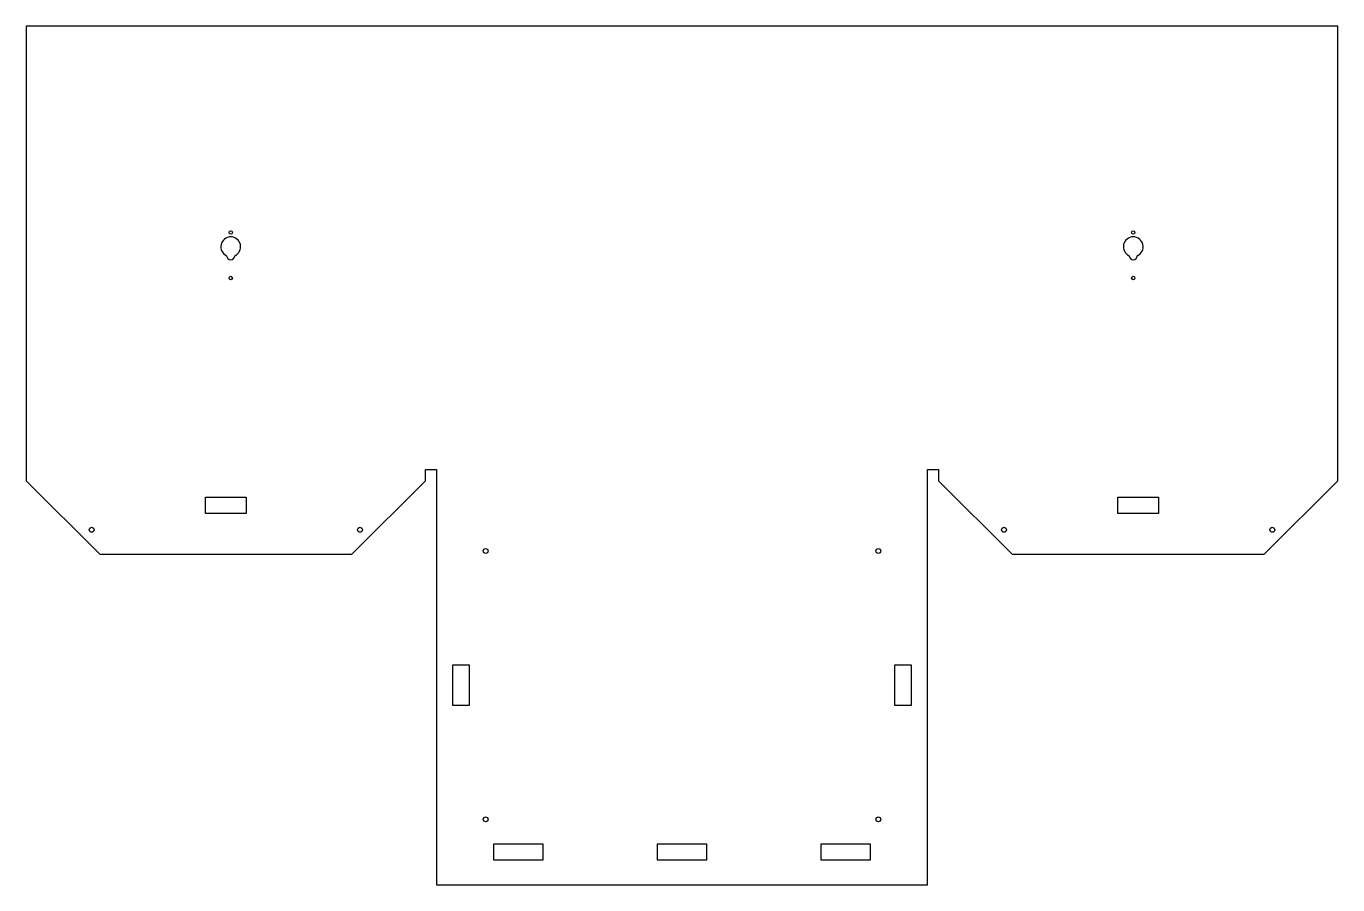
# Model space of a CAD drawing. Header units: millimetres. Extents: x 0 to 802, y -525 to 0.
import ezdxf

# ---------------------------------------------------------------- set-up
doc = ezdxf.new("R2010")
doc.units = ezdxf.units.MM

msp = doc.modelspace()

# ---------------------------------------------------------------- linework, layer by layer
for points in [[(550.79, -524.79), (550.79, -271), (557.57, -271), (557.57, -277.79), (602.57, -322.79), (756.57, -322.79), (801.57, -277.79), (801.57, 0), (0, 0), (0, -277.79), (45, -322.79), (199, -322.79), (244, -277.79), (244, -271), (250.79, -271), (250.79, -524.79)], [(134.5, -287.79), (134.5, -297.79), (109.5, -297.79), (109.5, -287.79)], [(667.07, -287.79), (692.07, -287.79), (692.07, -297.79), (667.07, -297.79)], [(270.79, -415.29), (260.79, -415.29), (260.79, -390.29), (270.79, -390.29)], [(530.79, -415.29), (530.79, -390.29), (540.79, -390.29), (540.79, -415.29)], [(315.79, -499.79), (315.79, -509.79), (285.79, -509.79), (285.79, -499.79)], [(385.79, -499.79), (415.79, -499.79), (415.79, -509.79), (385.79, -509.79)], [(515.79, -499.79), (515.79, -509.79), (485.79, -509.79), (485.79, -499.79)]]:
    msp.add_lwpolyline(points, close=True)
for points in [[(127.5, -140.28, 4.625169), (122.5, -140.28, 0.976425)], [(679.07, -140.28, 4.625169), (674.07, -140.28, 0.976425)]]:
    msp.add_lwpolyline(points, format="xyb", close=True)
for centre, radius in [((125, -126.1), 1.05), ((676.57, -126.1), 1.05), ((125, -153.9), 1.05), ((676.57, -153.9), 1.05), ((40, -307.79), 1.5), ((204, -307.79), 1.5), ((597.57, -307.79), 1.5), ((761.57, -307.79), 1.5), ((280.79, -320.79), 1.5), ((520.79, -320.79), 1.5), ((280.79, -484.79), 1.5), ((520.79, -484.79), 1.5)]:
    msp.add_circle(centre, radius)

doc.saveas('drawing.dxf')
